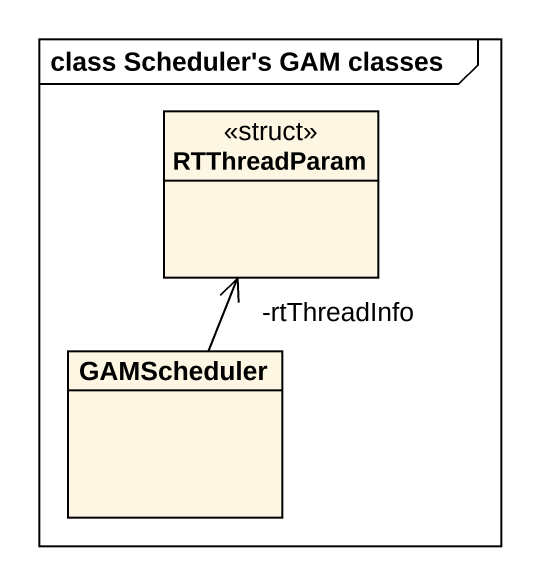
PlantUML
@startuml
mainframe class Scheduler's GAM classes
hide circle
hide empty members
class RTThreadParam <<struct>>
class GAMScheduler
GAMScheduler -up-> "-rtThreadInfo" RTThreadParam
@enduml
